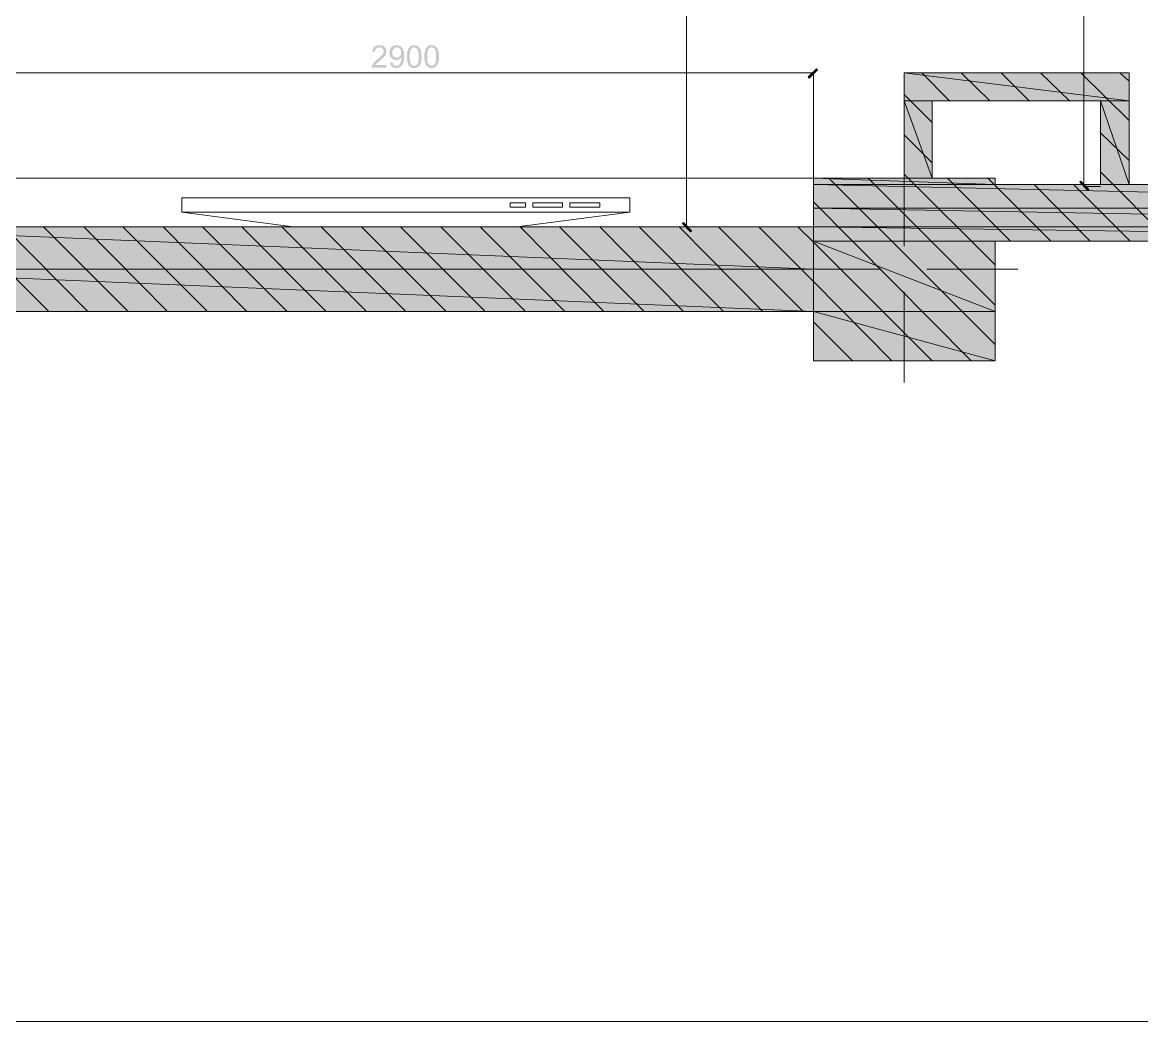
# Model space of a CAD drawing. Header units: inches. Extents: x 23 to 314, y 14 to 225.
# Drawn here: x 82.5 to 137.8, y 13.6 to 62.9 of the extents above; entities that cross this region are included whole.
import ezdxf

# ---------------------------------------------------------------- set-up
doc = ezdxf.new("R2010")
doc.units = ezdxf.units.IN
for name, color, linetype in [('BUYSER', 7, 'Continuous'), ('DIM', 7, 'Continuous'), ('KAHUYQNER', 7, 'Continuous'), ('New_Interior - Furniture _Pen_No__2', 7, 'Continuous'), ('PDF_0', 7, 'Continuous'), ('walls', 7, 'Continuous')]:
    doc.layers.add(name, color=color, linetype=linetype)

msp = doc.modelspace()

# ---------------------------------------------------------------- hatches: boundary and pattern name
at = {"layer": 'BUYSER', "true_color": 0x939598, "transparency": 33554687}
for points in [[(137.145, 59.055), (126.034, 59.055), (126.034, 60.432), (137.145, 60.432)], [(127.41, 55.233), (126.034, 55.233), (126.034, 59.055), (127.41, 59.055)], [(137.145, 54.927), (135.718, 54.927), (135.718, 59.055), (137.145, 59.055)], [(130.519, 54.927), (121.548, 54.927), (121.548, 55.233), (130.519, 55.233)], [(173.179, 53.755), (121.548, 53.755), (121.548, 54.927), (173.179, 54.927)], [(173.179, 52.837), (121.548, 52.837), (121.548, 53.755), (173.179, 53.755)], [(121.548, 50.748), (71.599, 50.748), (71.599, 52.837), (121.548, 52.837)], [(173.179, 52.124), (121.548, 52.124), (121.548, 52.837), (173.179, 52.837)], [(130.519, 48.658), (121.548, 48.658), (121.548, 52.124), (130.519, 52.124)], [(121.548, 48.658), (69.51, 48.658), (71.599, 50.748), (121.548, 50.748)], [(130.519, 46.211), (121.548, 46.211), (121.548, 48.658), (130.519, 48.658)]]:
    msp.add_hatch(color=252, dxfattribs=at).paths.add_polyline_path(points, flags=0)
at = {"layer": 'DIM', "true_color": 0x6ec1dd, "transparency": 33554687}
h = msp.add_hatch(color=133, dxfattribs=at)
edge = h.paths.add_edge_path(flags=0)
edge.add_spline(control_points=[(100.462, 60.817), (100.462, 60.817), (100.462, 60.686), (100.462, 60.686), (100.462, 60.686), (99.73, 60.686), (99.73, 60.686), (99.73, 60.706), (99.731, 60.722), (99.733, 60.735), (99.735, 60.749), (99.739, 60.764), (99.746, 60.781), (99.764, 60.831), (99.794, 60.881), (99.835, 60.93), (99.877, 60.979), (99.936, 61.034), (100.014, 61.097), (100.133, 61.194), (100.214, 61.272), (100.257, 61.33), (100.3, 61.388), (100.322, 61.443), (100.322, 61.495), (100.322, 61.549), (100.302, 61.595), (100.264, 61.632), (100.225, 61.669), (100.175, 61.688), (100.113, 61.688), (100.048, 61.688), (99.996, 61.668), (99.956, 61.628), (99.916, 61.589), (99.896, 61.534), (99.896, 61.465), (99.896, 61.465), (99.756, 61.479), (99.756, 61.479), (99.765, 61.584), (99.801, 61.664), (99.863, 61.719), (99.926, 61.773), (100.01, 61.8), (100.116, 61.8), (100.221, 61.8), (100.305, 61.771), (100.368, 61.712), (100.43, 61.653), (100.462, 61.58), (100.462, 61.492), (100.462, 61.449), (100.453, 61.406), (100.435, 61.363), (100.417, 61.321), (100.387, 61.275), (100.344, 61.227), (100.301, 61.178), (100.231, 61.113), (100.134, 61.031), (100.051, 60.962), (99.999, 60.916), (99.976, 60.891), (99.954, 60.867), (99.935, 60.843), (99.919, 60.817), (99.919, 60.817), (100.462, 60.817), (100.462, 60.817)], knot_values=[0, 0, 0, 0, 1, 1, 1, 2, 2, 2, 3, 3, 3, 4, 4, 4, 5, 5, 5, 6, 6, 6, 7, 7, 7, 8, 8, 8, 9, 9, 9, 10, 10, 10, 11, 11, 11, 12, 12, 12, 13, 13, 13, 14, 14, 14, 15, 15, 15, 16, 16, 16, 17, 17, 17, 18, 18, 18, 19, 19, 19, 20, 20, 20, 21, 21, 21, 22, 22, 22, 23, 23, 23, 23], degree=3, periodic=1)
h = msp.add_hatch(color=133, dxfattribs=at)
edge = h.paths.add_edge_path(flags=0)
edge.add_spline(control_points=[(100.629, 60.943), (100.629, 60.943), (100.76, 60.955), (100.76, 60.955), (100.771, 60.894), (100.792, 60.849), (100.824, 60.821), (100.856, 60.793), (100.896, 60.779), (100.944, 60.779), (100.986, 60.779), (101.023, 60.789), (101.055, 60.808), (101.086, 60.827), (101.111, 60.853), (101.131, 60.884), (101.151, 60.916), (101.168, 60.959), (101.182, 61.014), (101.196, 61.069), (101.203, 61.125), (101.203, 61.181), (101.203, 61.181), (101.203, 61.209), (101.203, 61.209), (101.176, 61.166), (101.139, 61.131), (101.091, 61.104), (101.043, 61.076), (100.992, 61.062), (100.938, 61.062), (100.847, 61.062), (100.769, 61.096), (100.705, 61.162), (100.641, 61.229), (100.609, 61.317), (100.609, 61.426), (100.609, 61.538), (100.642, 61.628), (100.709, 61.697), (100.775, 61.766), (100.858, 61.8), (100.958, 61.8), (100.994, 61.8), (101.028, 61.795), (101.061, 61.786), (101.094, 61.776), (101.125, 61.762), (101.155, 61.742), (101.215, 61.703), (101.261, 61.648), (101.292, 61.576), (101.323, 61.504), (101.338, 61.4), (101.338, 61.264), (101.338, 61.122), (101.323, 61.009), (101.293, 60.926), (101.262, 60.842), (101.216, 60.778), (101.155, 60.734), (101.094, 60.69), (101.023, 60.667), (100.941, 60.667), (100.855, 60.667), (100.784, 60.691), (100.73, 60.739), (100.675, 60.787), (100.641, 60.855), (100.629, 60.943)], knot_values=[0, 0, 0, 0, 1, 1, 1, 2, 2, 2, 3, 3, 3, 4, 4, 4, 5, 5, 5, 6, 6, 6, 7, 7, 7, 8, 8, 8, 9, 9, 9, 10, 10, 10, 11, 11, 11, 12, 12, 12, 13, 13, 13, 14, 14, 14, 15, 15, 15, 16, 16, 16, 17, 17, 17, 18, 18, 18, 19, 19, 19, 20, 20, 20, 21, 21, 21, 22, 22, 22, 23, 23, 23, 23], degree=3, periodic=1)
edge = h.paths.add_edge_path(flags=0)
edge.add_spline(control_points=[(101.187, 61.433), (101.187, 61.511), (101.166, 61.573), (101.125, 61.619), (101.083, 61.665), (101.033, 61.688), (100.974, 61.688), (100.914, 61.688), (100.861, 61.663), (100.816, 61.613), (100.771, 61.564), (100.749, 61.5), (100.749, 61.421), (100.749, 61.351), (100.77, 61.294), (100.812, 61.249), (100.855, 61.205), (100.908, 61.183), (100.971, 61.183), (101.033, 61.183), (101.085, 61.205), (101.126, 61.249), (101.167, 61.293), (101.187, 61.354), (101.187, 61.433)], knot_values=[0, 0, 0, 0, 1, 1, 1, 2, 2, 2, 3, 3, 3, 4, 4, 4, 5, 5, 5, 6, 6, 6, 7, 7, 7, 8, 8, 8, 8], degree=3, periodic=1)
h = msp.add_hatch(color=133, dxfattribs=at)
edge = h.paths.add_edge_path(flags=0)
edge.add_spline(control_points=[(101.471, 61.233), (101.471, 61.299), (101.474, 61.358), (101.48, 61.411), (101.487, 61.464), (101.497, 61.51), (101.511, 61.55), (101.538, 61.63), (101.578, 61.691), (101.631, 61.735), (101.685, 61.778), (101.752, 61.8), (101.832, 61.8), (101.891, 61.8), (101.943, 61.788), (101.989, 61.764), (102.034, 61.74), (102.071, 61.706), (102.1, 61.661), (102.129, 61.616), (102.152, 61.561), (102.169, 61.496), (102.186, 61.431), (102.194, 61.343), (102.194, 61.233), (102.194, 61.102), (102.181, 60.997), (102.154, 60.918), (102.128, 60.839), (102.088, 60.778), (102.034, 60.734), (101.98, 60.69), (101.913, 60.667), (101.832, 60.667), (101.725, 60.667), (101.641, 60.706), (101.58, 60.782), (101.507, 60.875), (101.471, 61.026), (101.471, 61.233)], knot_values=[0, 0, 0, 0, 1, 1, 1, 2, 2, 2, 3, 3, 3, 4, 4, 4, 5, 5, 5, 6, 6, 6, 7, 7, 7, 8, 8, 8, 9, 9, 9, 10, 10, 10, 11, 11, 11, 12, 12, 12, 13, 13, 13, 13], degree=3, periodic=1)
edge = h.paths.add_edge_path(flags=0)
edge.add_spline(control_points=[(101.611, 61.233), (101.611, 61.052), (101.632, 60.931), (101.674, 60.871), (101.716, 60.81), (101.769, 60.779), (101.832, 60.779), (101.894, 60.779), (101.946, 60.81), (101.989, 60.871), (102.032, 60.931), (102.054, 61.052), (102.054, 61.233), (102.054, 61.416), (102.033, 61.537), (101.99, 61.597), (101.947, 61.658), (101.894, 61.688), (101.831, 61.688), (101.769, 61.688), (101.719, 61.661), (101.681, 61.608), (101.634, 61.54), (101.611, 61.416), (101.611, 61.233)], knot_values=[0, 0, 0, 0, 1, 1, 1, 2, 2, 2, 3, 3, 3, 4, 4, 4, 5, 5, 5, 6, 6, 6, 7, 7, 7, 8, 8, 8, 8], degree=3, periodic=1)
h = msp.add_hatch(color=133, dxfattribs=at)
edge = h.paths.add_edge_path(flags=0)
edge.add_spline(control_points=[(102.332, 61.233), (102.332, 61.299), (102.336, 61.358), (102.342, 61.411), (102.349, 61.464), (102.359, 61.51), (102.372, 61.55), (102.4, 61.63), (102.44, 61.691), (102.493, 61.735), (102.546, 61.778), (102.613, 61.8), (102.694, 61.8), (102.753, 61.8), (102.805, 61.788), (102.85, 61.764), (102.895, 61.74), (102.932, 61.706), (102.961, 61.661), (102.99, 61.616), (103.013, 61.561), (103.03, 61.496), (103.047, 61.431), (103.056, 61.343), (103.056, 61.233), (103.056, 61.102), (103.042, 60.997), (103.016, 60.918), (102.989, 60.839), (102.949, 60.778), (102.896, 60.734), (102.842, 60.69), (102.775, 60.667), (102.694, 60.667), (102.587, 60.667), (102.503, 60.706), (102.442, 60.782), (102.369, 60.875), (102.332, 61.026), (102.332, 61.233)], knot_values=[0, 0, 0, 0, 1, 1, 1, 2, 2, 2, 3, 3, 3, 4, 4, 4, 5, 5, 5, 6, 6, 6, 7, 7, 7, 8, 8, 8, 9, 9, 9, 10, 10, 10, 11, 11, 11, 12, 12, 12, 13, 13, 13, 13], degree=3, periodic=1)
edge = h.paths.add_edge_path(flags=0)
edge.add_spline(control_points=[(102.472, 61.233), (102.472, 61.052), (102.493, 60.931), (102.536, 60.871), (102.578, 60.81), (102.631, 60.779), (102.694, 60.779), (102.756, 60.779), (102.808, 60.81), (102.851, 60.871), (102.894, 60.931), (102.916, 61.052), (102.916, 61.233), (102.916, 61.416), (102.894, 61.537), (102.852, 61.597), (102.809, 61.658), (102.756, 61.688), (102.692, 61.688), (102.63, 61.688), (102.58, 61.661), (102.543, 61.608), (102.496, 61.54), (102.472, 61.416), (102.472, 61.233)], knot_values=[0, 0, 0, 0, 1, 1, 1, 2, 2, 2, 3, 3, 3, 4, 4, 4, 5, 5, 5, 6, 6, 6, 7, 7, 7, 8, 8, 8, 8], degree=3, periodic=1)
for points in [[(121.701, 60.635), (121.752, 60.584), (121.344, 60.177), (121.293, 60.228)], [(135.157, 54.672), (135.106, 54.621), (134.698, 55.029), (134.749, 55.08)], [(115.534, 52.633), (115.483, 52.582), (115.075, 52.99), (115.126, 53.041)]]:
    msp.add_hatch(color=133, dxfattribs=at).paths.add_polyline_path(points, flags=0)

# ---------------------------------------------------------------- linework, layer by layer
at = {"layer": 'BUYSER', "color": 252, "linetype": 'Continuous', "lineweight": 5, "true_color": 0x939598}
for points in [[(137.145, 59.055), (137.145, 60.432), (126.034, 60.432)], [(137.145, 59.055), (126.034, 59.055), (126.034, 60.432)], [(126.034, 60.432), (137.145, 59.055)], [(127.41, 55.233), (127.41, 59.055), (126.034, 59.055)], [(127.41, 55.233), (126.034, 55.233), (126.034, 59.055)], [(126.034, 59.055), (127.41, 55.233)], [(137.145, 54.927), (137.145, 59.055), (135.718, 59.055)], [(137.145, 54.927), (135.718, 54.927), (135.718, 59.055)], [(135.718, 59.055), (137.145, 54.927)], [(130.519, 54.927), (130.519, 55.233), (121.548, 55.233)], [(130.519, 54.927), (121.548, 54.927), (121.548, 55.233)], [(121.548, 55.233), (130.519, 54.927)], [(173.179, 53.755), (173.179, 54.927), (121.548, 54.927)], [(173.179, 53.755), (121.548, 53.755), (121.548, 54.927)], [(121.548, 54.927), (173.179, 53.755)], [(173.179, 54.927), (135.718, 54.927)], [(173.179, 52.837), (173.179, 53.755), (121.548, 53.755)], [(173.179, 52.837), (121.548, 52.837), (121.548, 53.755)], [(121.548, 53.755), (173.179, 52.837)], [(121.548, 50.748), (121.548, 52.837), (71.599, 52.837)], [(121.548, 50.748), (71.599, 50.748), (71.599, 52.837)], [(71.599, 52.837), (121.548, 50.748)], [(173.179, 52.124), (173.179, 52.837), (121.548, 52.837)], [(173.179, 52.124), (121.548, 52.124), (121.548, 52.837)], [(121.548, 52.837), (173.179, 52.124)], [(130.519, 48.658), (130.519, 52.124), (121.548, 52.124)], [(130.519, 48.658), (121.548, 48.658), (121.548, 52.124)], [(121.548, 52.124), (130.519, 48.658)], [(121.548, 48.658), (69.51, 48.658), (71.599, 50.748)], [(121.548, 48.658), (121.548, 50.748), (71.599, 50.748)], [(71.599, 50.748), (121.548, 48.658)], [(130.519, 46.211), (130.519, 48.658), (121.548, 48.658)], [(130.519, 46.211), (121.548, 46.211), (121.548, 48.658)], [(121.548, 48.658), (130.519, 46.211)]]:
    msp.add_lwpolyline(points, dxfattribs=at)
at = {"layer": 'BUYSER', "color": 251, "linetype": 'Continuous', "lineweight": 5, "true_color": 0x636466}
for points in [[(128.276, 59.055), (126.9, 60.432)], [(130.264, 59.055), (128.837, 60.432)], [(132.201, 59.055), (130.825, 60.432)], [(134.188, 59.055), (132.761, 60.432)], [(137.145, 58.087), (134.749, 60.432)], [(137.145, 60.024), (136.686, 60.432)], [(127.41, 57.985), (126.034, 59.361)], [(83.781, 48.658), (74.046, 58.393)], [(127.41, 55.997), (126.034, 57.373)], [(137.145, 56.099), (135.718, 57.475)], [(130.519, 50.951), (126.034, 55.437)], [(139.132, 52.124), (135.718, 55.539)], [(130.519, 47.027), (122.313, 55.233)], [(130.519, 48.964), (124.25, 55.233)], [(131.283, 52.124), (128.174, 55.233)], [(133.271, 52.124), (130.162, 55.233)], [(135.208, 52.124), (132.456, 54.927)], [(137.196, 52.124), (134.392, 54.927)], [(129.346, 46.211), (121.548, 54.06)], [(85.718, 48.658), (81.589, 52.837)], [(87.705, 48.658), (83.526, 52.837)], [(89.642, 48.658), (85.514, 52.837)], [(91.63, 48.658), (87.45, 52.837)], [(93.567, 48.658), (89.438, 52.837)], [(95.554, 48.658), (91.375, 52.837)], [(97.491, 48.658), (93.312, 52.837)], [(99.479, 48.658), (95.3, 52.837)], [(101.416, 48.658), (97.236, 52.837)], [(103.404, 48.658), (99.224, 52.837)], [(105.34, 48.658), (101.161, 52.837)], [(107.328, 48.658), (103.149, 52.837)], [(109.265, 48.658), (105.086, 52.837)], [(111.202, 48.658), (107.073, 52.837)], [(113.189, 48.658), (109.01, 52.837)], [(115.126, 48.658), (110.998, 52.837)], [(117.114, 48.658), (112.935, 52.837)], [(119.051, 48.658), (114.922, 52.837)], [(121.039, 48.658), (116.859, 52.837)], [(125.422, 46.211), (121.548, 50.136), (118.847, 52.837)], [(121.548, 52.073), (120.784, 52.837)], [(127.41, 46.211), (121.548, 52.073)], [(123.485, 46.211), (121.548, 48.148)]]:
    msp.add_lwpolyline(points, dxfattribs=at)
at = {"layer": 'DIM', "color": 133, "linetype": 'Continuous', "lineweight": 5, "true_color": 0x6ec1dd}
for points in [[(135.718, 129.443), (134.902, 129.443), (134.902, 54.825)], [(116.706, 52.837), (115.279, 52.837), (115.279, 94.02)], [(121.548, 54.213), (121.548, 60.432), (81.283, 60.432)], [(121.701, 60.635), (121.293, 60.228), (121.344, 60.177)], [(121.701, 60.635), (121.752, 60.584), (121.344, 60.177)], [(121.344, 60.177), (121.701, 60.635)], [(135.157, 54.672), (134.749, 55.08), (134.698, 55.029)], [(135.157, 54.672), (135.106, 54.621), (134.698, 55.029)], [(134.698, 55.029), (135.157, 54.672)], [(135.718, 54.825), (134.902, 54.825)], [(115.534, 52.633), (115.126, 53.041), (115.075, 52.99)], [(115.534, 52.633), (115.483, 52.582), (115.075, 52.99)], [(115.075, 52.99), (115.534, 52.633)]]:
    msp.add_lwpolyline(points, dxfattribs=at)
at = {"layer": 'KAHUYQNER', "color": 8, "linetype": 'Continuous', "lineweight": 5, "true_color": 0x767676}
msp.add_lwpolyline([(81.283, 55.233), (81.283, 52.837), (121.548, 52.837), (121.548, 55.233), (81.283, 55.233)], close=True, dxfattribs=at)
at = {"layer": 'New_Interior - Furniture _Pen_No__2', "color": 18, "linetype": 'Continuous', "lineweight": 5, "true_color": 0x000000}
msp.add_lwpolyline([(90.356, 54.264), (112.476, 54.264), (112.476, 53.551), (106.92, 52.837), (95.86, 52.837), (90.356, 53.551), (90.356, 54.264)], close=True, dxfattribs=at)
for points in [[(107.328, 54.01), (106.564, 54.01)], [(106.564, 54.01), (106.564, 53.806)], [(106.564, 53.806), (107.328, 53.806)], [(107.328, 53.806), (107.328, 54.01)], [(109.163, 54.01), (107.685, 54.01)], [(107.685, 54.01), (107.685, 53.806)], [(107.685, 53.806), (109.163, 53.806)], [(109.163, 53.806), (109.163, 54.01)], [(110.998, 54.01), (109.52, 54.01)], [(109.52, 54.01), (109.52, 53.806)], [(109.52, 53.806), (110.998, 53.806)], [(110.998, 53.806), (110.998, 54.01)], [(90.356, 53.551), (112.476, 53.551)]]:
    msp.add_lwpolyline(points, dxfattribs=at)
at = {"layer": 'PDF_0', "color": 18, "linetype": 'Continuous', "lineweight": 5, "true_color": 0x000000}
msp.add_lwpolyline([(23.23, 224.601), (23.23, 13.592), (313.75, 13.592)], dxfattribs=at)
at = {"layer": 'walls', "color": 18, "linetype": 'Continuous', "lineweight": 5, "true_color": 0x000000}
for points in [[(51.11, 104.825), (51.11, 84.692), (71.242, 84.692), (71.242, 82.909), (56.717, 68.383), (69.459, 55.59), (71.599, 55.59), (71.599, 50.748), (68.031, 47.129), (73.893, 41.267), (81.283, 48.658), (121.548, 48.658), (121.548, 52.837), (81.283, 52.837), (81.283, 58.393), (70.631, 58.393), (60.641, 68.383), (74.046, 81.736), (74.046, 87.496), (53.913, 87.496), (53.913, 104.825)], [(126.034, 56.354), (126.034, 51.869)], [(120.427, 50.748), (124.912, 50.748)], [(131.64, 50.748), (127.155, 50.748)], [(126.034, 45.141), (126.034, 49.626)]]:
    msp.add_lwpolyline(points, dxfattribs=at)
for points in [[(130.519, 52.124), (130.519, 46.211), (121.548, 46.211), (121.548, 55.233), (126.034, 55.233), (126.034, 60.432), (137.145, 60.432), (137.145, 54.927), (167.624, 54.927), (167.624, 95.192), (169, 95.192), (169, 54.927), (173.179, 54.927), (173.179, 52.124), (130.519, 52.124)], [(127.41, 55.233), (130.519, 55.233), (130.519, 54.927), (135.718, 54.927), (135.718, 59.055), (127.41, 59.055), (127.41, 55.233)]]:
    msp.add_lwpolyline(points, close=True, dxfattribs=at)

doc.saveas('drawing.dxf')
